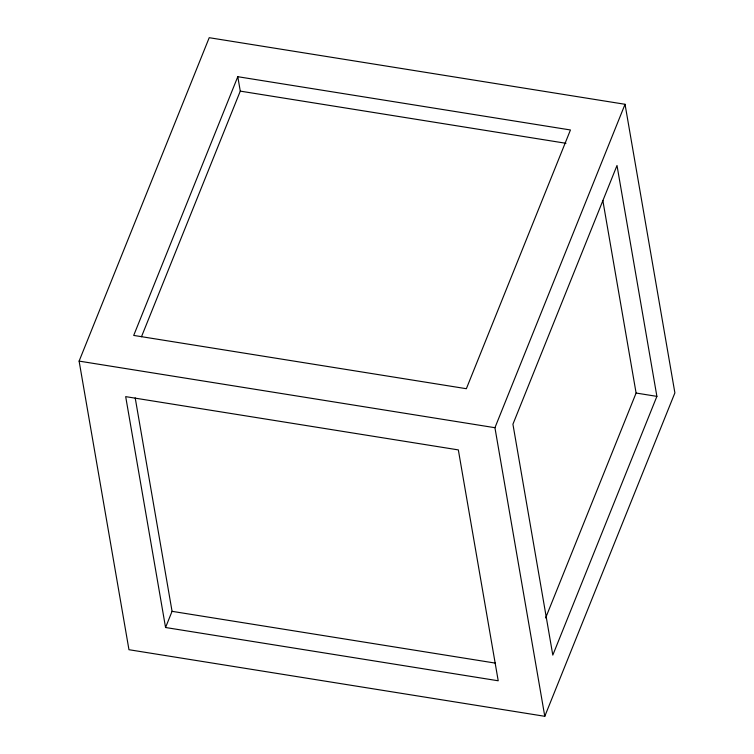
<?xml version="1.0" encoding="UTF-8"?>
<svg xmlns="http://www.w3.org/2000/svg" width="754" height="754" viewBox="0 0 754 754"><rect width="100%" height="100%" fill="white"/><g stroke="black" fill="none" stroke-linecap="round" stroke-linejoin="round"><path stroke-width="1.13" d="M79.113 361.109L209.216 37.7L625.038 104.288L674.887 392.891L544.784 716.3L128.962 649.712L79.113 361.109L494.935 427.707L544.784 716.3M237.793 76.701L133.703 335.426L466.358 388.706L570.448 129.971L237.793 76.701L240.281 91.13L141.469 336.755M165.56 627.507L125.682 396.632L458.338 449.902L498.215 680.777L165.56 627.507L172.063 611.334L135.192 397.858M494.935 427.707L625.038 104.288M545.632 617.931L636.103 393.041L602.832 200.451M656.894 396.368L552.805 655.103L512.927 424.219L617.008 165.494L656.894 396.368L636.103 393.041M240.281 91.13L565.962 143.288M172.063 611.334L495.416 663.124"/></g></svg>
